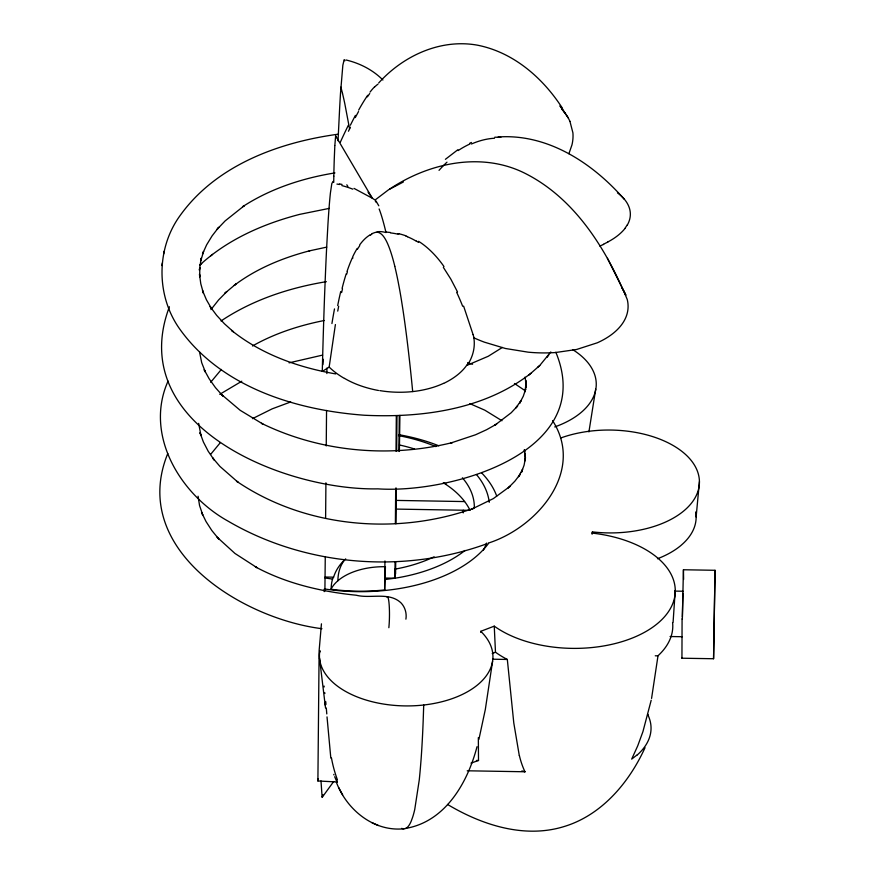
<?xml version="1.0" encoding="UTF-8"?>
<svg xmlns="http://www.w3.org/2000/svg" width="875" height="875" viewBox="0 0 875 875"><rect width="100%" height="100%" fill="white"/><g stroke="black" fill="none" stroke-linecap="round" stroke-linejoin="round"><path stroke-width="1.31" d="M683.605 579.469L683.462 569.756L715.061 570.292L713.562 658.733L681.942 658.219L682.084 618.8M338.461 134.159C279.092 142.188 216.267 165.091 180.13 215.512C155.827 248.839 156.034 296.603 180.338 329.875C222.031 387.516 296.264 410.233 364.383 415.242C421.903 418.009 484.302 409.686 530.928 373.275M336.448 779.942L337.214 781.988L317.898 780.97L319.123 650.672L321.442 623.831M324.439 591.117L324.461 588.941A140.23 80.227 0.5 0 0 488.523 543.419M324.898 590.942L325.27 556.544M325.609 518.306L325.916 482.803M326.244 445.933L326.55 410.43M326.867 373.559L326.922 368.102M333.736 182.317L333.812 176.159M384.65 589.925L385.438 566.716A55.639 31.828 0.5 0 0 330.98 589.247A130.112 74.441 0.5 0 0 384.65 589.925L384.945 560.941M384.738 579.556L394.909 578.211L395.052 561.827M395.38 523.589L395.697 488.086M396.014 451.216L396.32 415.712M395.172 574.273L395.216 569.089A114.942 65.767 0.5 0 0 434.12 556.795M395.708 561.991L395.577 573.978M396.036 523.72L396.353 488.184M396.67 451.27L396.987 415.734M398.956 451.183L399.263 415.647M399.383 451.456L399.919 415.363M463.236 512.892L463.258 510.223L463.192 512.148M592.397 533.378L592.419 531.88A89.884 51.428 0.5 0 0 697.791 472.238A89.884 51.428 0.5 0 0 560.798 437.97M682.336 619.216L683.419 569.767M682.369 616.973L682.927 593.261M592.102 534.209L592.419 531.88M322.58 359.406L322.273 371.438L329.153 367.106L335.398 324.548M423.719 704.977L423.205 720.07A491.816 84.908 83.9 0 1 421.061 759.741L420.438 767.375A348.206 60.113 83.9 0 1 419.245 780.041L414.75 809.43A188.377 32.517 83.9 0 1 412.738 816.911L411.458 820.498A147.284 25.43 83.9 0 1 401.702 828.363M384.792 578.047L394.909 578.211L395.216 569.089M338.034 140.755L339.598 109.003A112.842 4.112 -88 0 1 340.473 93.68L342.847 65.209L344.181 59.664L344.881 60.834M334.83 145.742L334.294 158.309A41.191 1.498 -88 0 0 333.812 176.159M334.841 145.447L335.639 135.855L372.345 198.253L375.058 200.025L388.555 189.766L403.331 182.011M673.094 622.256L675.238 590.472M317.898 780.97L318.095 778.652M322.864 364.7L323.323 359.308M324.231 591.631L324.461 588.941M325.183 705.097L325.412 702.384M696.128 516.972L699.431 481.655M682.041 657.508L681.953 658.197M480.67 632.308L480.802 631.302L494.255 626.15A101.697 58.188 0.5 0 0 660.855 620.572A101.697 58.188 0.5 0 0 592.134 533.094L592.145 533.05M595.7 389.156L588.919 431.911M492.57 661.358L485.308 709.559L478.92 739.331M163.647 253.991L164.052 251.366M161.908 265.573L162.323 262.927M405.902 619.161C406.875 613.353 405.114 607.163 401.012 602.886C389.102 591.566 370.672 598.948 356.169 595.219C321.3 591.686 286.387 583.581 255.358 566.836L256.966 567.656L234.97 553.459L217.131 537.217L218.859 539.12L211.816 530.491L206.03 521.544L201.523 512.334L202.748 514.905L199.566 505.575L198.067 496.213M715.028 570.303L713.562 658.733M322.93 794.85L322.131 797.3L320.994 780.97M337.728 311.117L338.658 306.294M651.569 698.425L657.989 655.845L655.266 655.791M651.197 700.219L642.939 731.609L637.722 745.85L631.684 759.117L637.186 754.852M341.6 292.6L342.508 288.837M477.028 746.692C467.611 782.567 445.484 821.658 405.639 828.417M346.577 274.389L347.331 272.048M168.066 381.095C143.938 435.006 180.458 494.802 228.178 521.194C304.97 566.103 402.752 574.208 486.281 543.977M167.792 453.48C128.866 548.778 241.325 618.625 321.934 628.698M568.892 153.727L571.933 144.988A115.248 65.931 0.5 0 0 572.906 132.803L569.931 121.319M352.636 258.366L352.92 257.742M169.411 306.764C124.338 426.289 284.605 490.766 377.869 488.852C450.253 493.752 597.428 452.714 555.844 352.242M348.447 131.239L350.438 127.148M645.028 747.688C629.103 782.666 601.617 815.38 563.664 826.678C524.092 838.742 481.753 824.917 447.53 804.442M355.294 117.578L358.52 111.562M627.277 224.864L624.925 228.408M357.405 249.222L359.745 245.634M468.705 362.523L466.911 365.203M210.963 309.619L218.575 299.972L226.713 291.736L224.864 293.278L235.944 283.959L234.237 285.392C256.561 268.505 282.909 257.753 309.859 250.742L309.072 250.939L326.725 247.122M210.689 382.287L221.364 369.436M367.402 96.841L369.731 93.537M528.795 375.145L539.744 365.498L550.812 351.947M547.138 357.295L548.811 354.845M210.634 454.387L220.369 442.597M322.284 797.191L333.67 781.539M378.667 83.005C403.167 55.792 440.442 38.544 477.345 45.161C513.581 52.237 543.069 78.039 562.548 108.434M445.397 159.316L457.909 149.702M537.513 367.456L539.744 365.498M329.273 208.381L299.797 214.342C263.386 223.759 227.763 239.367 199.817 265.059L201.666 263.517M210.82 255.806L212.527 254.373M502.359 347.452L488.25 356.267L467.633 365.072M221.025 320.972C252.438 299.906 289.22 287.777 326.353 281.673M219.745 394.33L241.795 381.227M369.873 235.364L371.722 234.281M252.47 345.986C274.663 333.408 299.261 325.445 324.22 320.513M389.572 189.131C429.078 162.706 482.245 151.178 526.127 173.884C575.619 199.292 606.484 249.714 627.233 299.447A85.509 48.923 0.5 0 1 628.042 308A83.278 47.644 0.5 0 1 627.145 313.567A80.861 46.266 0.5 0 1 597.297 342.803L576.548 349.497L555.461 352.537A95.758 54.786 0.5 0 1 528.128 352.166L505.433 348.491L484.269 342.125A143.5 82.108 0.5 0 1 474.031 337.903L473.113 334.677M252.459 418.655L272.18 408.844L290.708 401.953M607.819 242.047L603.422 244.256M443.647 383.294L443.57 383.338A70.853 40.545 0.5 0 1 412.694 391.584A70.995 40.622 0.5 0 1 379.969 390.633L379.783 390.622M469.853 143.161L471.439 142.472M488.217 543.134C536.823 527.669 585.309 471.658 552.595 420.645M519.291 755.595L513.789 722.947L507.325 659.455A99.783 57.094 0.5 0 1 495.48 652.214L492.231 653.548M478.341 737.636L478.505 760.484L470.991 763.131M376.469 232.389L378.416 231.963M289.089 362.841L322.569 355.108M334.928 172.911C302.389 178.183 270.288 188.672 242.539 206.762L244.333 205.636L225.116 220.927L217.164 229.272L218.772 227.259L212.089 235.9L206.631 244.847L202.486 254.034L203.569 251.486L200.791 260.761L201.195 258.136L199.38 270.178L199.784 267.52L199.73 276.981L199.511 274.312L200.791 283.773L203.394 293.147L202.497 290.533L206.423 299.786L211.641 308.798L210.109 306.567L216.661 315.361L224.459 323.794L233.428 331.822L231.591 330.411C261.384 354.364 298.419 367.5 335.737 373.92M494.812 137.2L500.85 137.364M498.116 136.981C547.837 133.448 592.922 163.308 624.367 199.369M403.9 828.767C373.592 831.939 346.631 809.561 336.383 782.294M476.438 760.462L478.505 760.484M397.195 500.423L464.559 501.572M396.55 509.097L469.973 510.344M325.095 577.03L333.594 577.172A52.741 43.258 1.9 0 1 345.691 558.873M674.909 591.095L683.069 591.237M670.075 636.519L682.314 636.727M492.537 659.203L507.325 659.455M467.228 770.788L525.087 771.772L521.861 770.919M319.692 650.716L319.977 651.941M390.447 232.488L385.755 232.039M325.019 577.981L332.5 579.064A54.184 30.997 0.5 0 1 333.594 577.172M377.3 232.181L377.803 232.28A189.197 32.659 83.9 0 1 379.673 232.991A138.37 23.887 83.9 0 1 382.255 234.97L382.583 235.32A105.525 18.222 83.9 0 1 385.033 238.656A87.598 15.127 83.9 0 1 394.8 266.252M398.508 435.619L399.744 435.848A130.112 74.441 0.5 0 1 435.805 446.578M339.423 183.892L342.048 184.439M397.797 233.647L398.891 233.898M345.92 59.959C359.712 63.175 372.903 69.902 382.911 80.008M467.622 362.742L472.566 364.241M405.869 236.009L407.488 236.644M469.886 403.648L484.837 410.189L501.977 420.744M354.025 188.388L372.345 198.253L368.036 192.161M371.82 822.588L378.317 825.53M344.433 378.448L342.388 377.234A99.367 56.853 0.5 0 1 329.175 367.095M416.391 241.073L418.578 242.441M514.456 383.491L525.066 390.655M375.998 200.955L378.777 205.789M443.363 267.356L450.811 279.081L457.527 291.966M564.823 112.777L560 105.809L568.214 117.895M347.878 186.452L346.806 184.789M337.214 781.988L336.448 780.533M338.789 787.697L342.65 794.905M647.609 714.055L648.003 714.886M607.414 258.278L625.866 295.236A93.975 53.769 0.5 0 0 621.906 287.908M335.661 135.877L335.814 137.812M463.608 306.108L473.08 334.567M333.758 774.408L333.977 774.987M524.355 449.805L524.978 451.686M340.9 87.106L342.508 93.45M394.789 266.339L395.631 269.905A102.244 17.653 83.9 0 1 398.092 281.466L399.634 289.625A133.766 23.089 83.9 0 1 401.395 299.906L402.981 310.002A193.287 33.37 83.9 0 1 405.103 324.855L406.295 333.889A269.959 46.605 83.9 0 1 408.548 352.373L409.227 358.312A348.469 60.156 83.9 0 1 412.114 385.689L412.683 391.552M524.923 377.147L526.247 383.458L525.58 380.155L525.831 387.723L525.973 384.366L524.869 391.891L525.777 388.741L523.305 396.178L519.487 403.452L520.964 400.816L515.791 407.925L517.672 405.891L511.175 412.781L494.637 425.381L496.639 424.069L486.598 429.712L475.541 434.777L450.691 443.045L452.353 442.586C389.156 458.227 320.086 452.003 261.472 423.303L262.905 424.069L240.166 410.298L221.452 394.45L222.972 396.08L215.447 387.625L209.169 378.809L204.17 369.709L205.362 371.973L201.698 362.698L199.544 351.958M524.256 450.133L525.372 456.433L525.055 453.294L525.055 460.852L525.47 457.581L524.114 465.106L521.402 472.489L522.572 469.416L518.492 476.689L520.341 474.064L514.894 481.163L508.2 487.944L510.442 486.073L493.347 498.597L471.997 509.031L473.944 508.189C396.758 535.861 304.773 527.745 236.502 481.163L238.153 482.377L219.953 466.441L212.614 457.855L214.156 459.988L208.152 451.161L203.416 442.039L199.981 432.709L200.977 435.498L198.647 423.369M349.584 128.888L344.783 103.578A111.847 19.305 83.9 0 0 342.508 93.45M330.816 758.067L327.02 716.888M325.533 707.984L319.517 658.295M324.078 686.055L324.177 686.963M324.8 692.705L324.888 693.514M325.686 701.509L325.97 704.419M326.298 708.05L326.791 713.945M495.48 652.214L494.255 626.15M465.041 550.462A130.112 74.441 0.5 0 1 394.909 578.211M476.405 474.512A130.112 74.441 0.5 0 1 489.234 502.316M399.438 444.981A114.942 65.767 0.5 0 1 414.477 448.984M462.394 477.794A114.942 65.767 0.5 0 1 474.338 507.303M443.286 482.77A114.942 65.767 0.5 0 1 469.941 510.125M337.903 580.748A55.639 38.227 49.2 0 1 344.816 559.705M331.155 589.269A55.475 44.417 21.7 0 1 332.533 579.075M561.695 109.069A91.842 52.544 0.5 0 1 569.898 121.33M617.455 192.839A60.255 34.475 0.5 0 1 627.386 224.886M625.034 228.441A74.933 42.875 0.5 0 1 607.753 242.003M603.63 244.409A114.198 65.341 0.5 0 1 599.791 246.017M473.867 337.914A109.791 62.814 0.5 0 1 468.989 362.578M466.78 365.181A81.255 46.484 0.5 0 1 444.095 383.206M378.459 390.491A81.955 46.889 0.5 0 1 344.542 378.394M371.711 233.833A107.253 42.908 -86.4 0 1 376.48 232.148M359.625 244.945A88.703 35.383 -85.8 0 1 369.863 235.025M352.658 256.9A80.391 31.38 -84.6 0 1 357.241 248.391M347.025 271.447A85.914 32.222 -83.6 0 1 352.428 257.666M342.103 288.345A100.702 35.164 -82.5 0 1 346.238 273.722M337.684 305.605A124.25 39.167 -81.8 0 1 340.725 291.55M331.931 323.553A159.534 43.061 -81.4 0 1 334.491 308.908M340.233 142.384A142.013 26.053 -68.4 0 1 348.359 125.245M390.567 232.914A139.552 78.619 64.1 0 1 397.895 234.161M398.869 233.745A110.239 62.923 65.6 0 1 405.847 235.812M407.509 236.797A88.266 50.258 65.3 0 1 416.38 241.238M418.6 241.325A74.222 42.153 65.3 0 1 443.975 266.525M456.673 292.327A125.486 68.173 64 0 1 462.667 306.283M375.309 201.086A98.722 8.958 75.7 0 1 376.359 202.519M379.137 208.95A57.772 6.409 80 0 1 385.995 232.575M378.416 231.623A131.578 52.664 -88.5 0 1 385.481 232.433M374.642 87.008A81.441 17.927 -71.3 0 1 377.934 84.208M370.027 92.116A78.444 16.745 -70.3 0 1 374.467 86.953M358.652 110.108A89.994 18.091 -69.2 0 1 367.708 95.288M350.394 125.202A114.067 22.159 -68.8 0 1 355.425 115.38M471.45 143.992A90.289 59.413 -56.6 0 1 494.517 138.239M458.117 150.577A90.552 62.169 -60.6 0 1 469.908 143.981M439.031 170.341A104.355 78.652 -66.7 0 1 446.983 162.17M322.591 359.341A224.591 8.181 -88 0 1 324.603 294.853L325.588 270.528A136.227 4.966 -88 0 1 326.659 247.45L327.961 223.934A104.606 3.806 -88 0 1 330.422 192.905L331.811 183.597L333.058 181.42A190.028 6.923 -88 0 1 333.484 182.317M486.587 543.08A130.112 74.441 0.5 0 1 483.361 550.134M336.941 184.089A14.547 3.992 12.6 0 1 339.588 184.505M341.83 185.588A34.573 13.092 15 0 1 352.822 189.175M319.867 650.727A86.855 49.689 0.5 0 0 423.73 705.009A86.844 49.689 0.5 0 0 480.769 631.312M572.961 349.792A88.692 50.739 0.5 0 1 554.728 426.934M337.389 779.734A176.706 146.158 5.9 0 1 331.472 758.002M657.464 558.753A88.725 50.761 0.5 0 0 681.045 545.377L681.33 545.103A88.134 50.422 0.5 0 0 695.658 511.984M672.602 622.541A99.214 56.766 0.5 0 1 657.934 655.823M647.894 714.897A86.855 49.689 0.5 0 1 637.317 754.906M336.262 780.172A137.211 80.237 0.1 0 1 334.677 776.727M524.967 771.805A114.352 93.778 1.9 0 1 519.389 755.573M398.781 434.678A140.23 80.227 0.5 0 1 438.845 445.812M481.677 472.927A140.23 80.227 0.5 0 1 496.705 496.092M443.691 482.781A140.23 80.227 0.5 0 1 445.9 483.766M387.012 597.209A18.966 2.242 -89.4 0 1 389.255 606.123A18.966 2.242 -89.4 0 1 388.85 627.703"/></g></svg>
